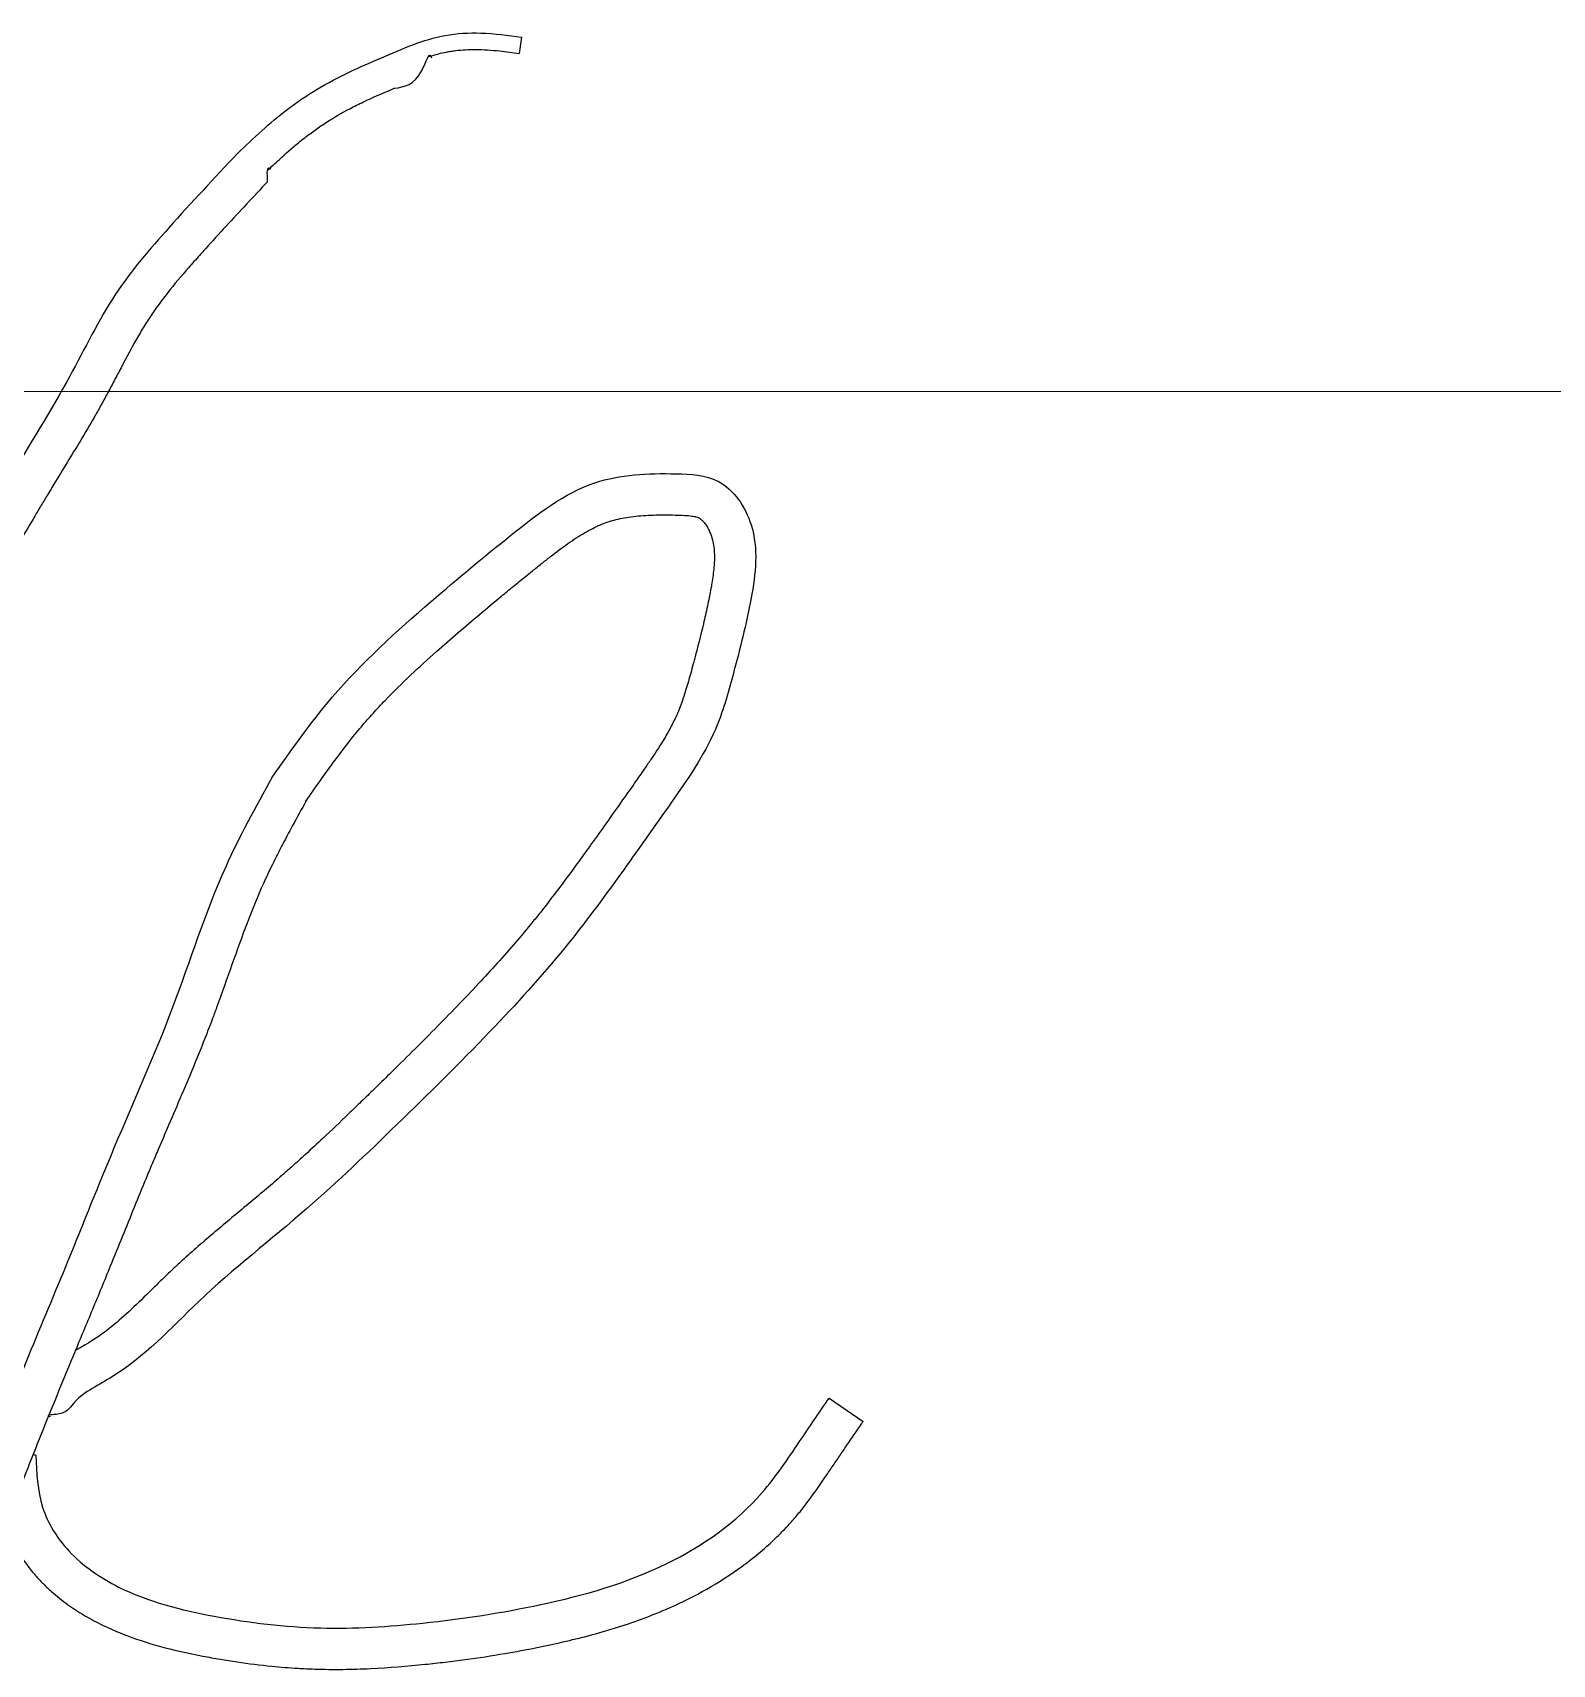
# Model space of a CAD drawing. Header units: millimetres. Extents: x -149347 to 251215, y -2929184 to -2541447.
# Drawn here: x 2236.2 to 2571, y -2632098.9 to -2631739.4 of the extents above; entities that cross this region are included whole.
import ezdxf

# ---------------------------------------------------------------- set-up
doc = ezdxf.new("R2010")
doc.units = ezdxf.units.MM

# ---------------------------------------------------------------- blocks, each defined once
blk = doc.blocks.new('murad imza')
for p, q in [((-191488.07, -593634), (-191489.4, -593643.91)), ((-191301.74, -594458.48), (-191281.08, -594472.56))]:
    blk.add_line(p, q)
for points, knots in [([(-191572.84, -593646.62), (-191560.23, -593641.04), (-191540.95, -593632.51), (-191511.55, -593630.84), (-191496.23, -593632.9), (-191488.07, -593634)], [0, 0, 0, 0, 40.92877, 62.587213, 87.27259, 87.27259, 87.27259, 87.27259]), ([(-191565.07, -593665.04), (-191559.01, -593664.11), (-191549.77, -593662.67), (-191543.8, -593642.09), (-191542.7, -593646.17), (-191542.59, -593646.59)], [0, 0, 0, 0, 19.829908, 30.231896, 31.405544, 31.405544, 31.405544, 31.405544]), ([(-191544.56, -593645.98), (-191544.41, -593645.93), (-191544.27, -593645.89), (-191542.14, -593645.2), (-191540.16, -593644.63), (-191536.64, -593643.72), (-191535.1, -593643.37), (-191532.61, -593642.88), (-191531.67, -593642.71), (-191529.77, -593642.41), (-191528.81, -593642.28), (-191525.92, -593641.92), (-191523.97, -593641.75), (-191519.94, -593641.52), (-191517.86, -593641.47), (-191513.38, -593641.5), (-191511, -593641.6), (-191506.16, -593641.92), (-191503.72, -593642.15), (-191497.37, -593642.84), (-191493.43, -593643.37), (-191489.4, -593643.91)], [27.013327, 27.013327, 27.013327, 27.013327, 27.511845, 27.511845, 34.305791, 34.305791, 39.654247, 39.654247, 42.910579, 42.910579, 46.166912, 46.166912, 52.679577, 52.679577, 59.523012, 59.523012, 67.307138, 67.307138, 75.091265, 75.091265, 87.27259, 87.27259, 87.27259, 87.27259]), ([(-191660.08, -593704.51), (-191650.35, -593695.26), (-191629.99, -593675.91), (-191599.44, -593657.83), (-191579.41, -593649.38), (-191572.84, -593646.62)], [0, 0, 0, 0, 40.195133, 84.063646, 105.43577, 105.43577, 105.43577, 105.43577]), ([(-191641.91, -593714.85), (-191639.48, -593712.54), (-191637.07, -593710.28), (-191630.84, -593704.57), (-191627.04, -593701.21), (-191621.93, -593697), (-191620.64, -593695.96), (-191618.28, -593694.12), (-191617.22, -593693.32), (-191615.07, -593691.72), (-191613.99, -593690.93), (-191610.69, -593688.6), (-191608.45, -593687.09), (-191601.61, -593682.71), (-191596.89, -593679.96), (-191589.33, -593675.96), (-191586.58, -593674.58), (-191578.41, -593670.7), (-191572.71, -593668.27), (-191566.2, -593665.52), (-191565.64, -593665.28), (-191565.07, -593665.04)], [6.083269, 6.083269, 6.083269, 6.083269, 16.279665, 16.279665, 32.559331, 32.559331, 38.064279, 38.064279, 42.560512, 42.560512, 47.056745, 47.056745, 56.049211, 56.049211, 74.034143, 74.034143, 84.09739, 84.09739, 103.590938, 103.590938, 105.43577, 105.43577, 105.43577, 105.43577]), ([(-191660.08, -593704.51), (-191674.02, -593719.37), (-191699.75, -593746.78), (-191736.87, -593789.93), (-191763.01, -593844.65), (-191818.04, -593931.2), (-191875.25, -594041.36), (-191924.32, -594136.99), (-191946.83, -594189.81), (-191966.69, -594227.75), (-191989.29, -594275.26), (-192034.21, -594358.03), (-192067.12, -594430.81), (-192094.8, -594501.45), (-192112.35, -594537.61), (-192130.25, -594573.89), (-192144.61, -594601.74), (-192154.36, -594626.81), (-192165.98, -594647.81), (-192175.03, -594669.76), (-192193.07, -594704.77), (-192239.99, -594808.67), (-192337.96, -594977.64), (-192431.4, -595159.75), (-192479.37, -595303.28), (-192521.46, -595394.57), (-192560.56, -595477.52), (-192595.28, -595571.82), (-192632.99, -595653.37), (-192658.43, -595711.38), (-192668.13, -595733.51)], [0, 0, 0, 0, 61.209489, 112.901587, 169.683449, 242.063884, 420.589524, 541.670683, 564.378799, 592.744669, 670.090213, 722.185505, 875.219608, 909.252114, 949.739404, 995.711667, 1030.687042, 1043.617783, 1076.323214, 1102.500429, 1114.785874, 1194.426364, 1444.28911, 1700.573508, 1806.274597, 1897.584606, 2001.914275, 2081.26237, 2198.816282, 2271.304935, 2271.304935, 2271.304935, 2271.304935]), ([(-191641.85, -593721.62), (-191642.08, -593716.74), (-191642.32, -593711.51), (-191640.26, -593713.8), (-191640.13, -593713.95)], [0, 0, 0, 0, 8.194518, 8.771945, 8.771945, 8.771945, 8.771945]), ([(-191641.85, -593721.62), (-191646.09, -593726.14), (-191650.33, -593730.66), (-191662.97, -593744.18), (-191671.31, -593753.19), (-191680.7, -593763.6), (-191681.89, -593764.92), (-191685.34, -593768.78), (-191687.58, -593771.29), (-191694.14, -593778.81), (-191698.34, -593783.79), (-191704.71, -593791.87), (-191707.05, -593794.97), (-191710.13, -593799.28), (-191710.96, -593800.48), (-191712.6, -593802.89), (-191713.4, -593804.1), (-191715, -593806.57), (-191715.79, -593807.83), (-191718.14, -593811.66), (-191719.69, -593814.28), (-191724.37, -593822.51), (-191727.46, -593828.33), (-191732.01, -593836.97), (-191733.4, -593839.62), (-191736.2, -593844.93), (-191737.61, -593847.58), (-191739.7, -593851.44), (-191740.35, -593852.63), (-191741.66, -593855), (-191742.32, -593856.19), (-191744.29, -593859.72), (-191745.62, -593862.06), (-191749.63, -593869.03), (-191752.33, -593873.62), (-191760.47, -593887.23), (-191765.93, -593896.12), (-191772.84, -593907.47), (-191774.4, -593910.03), (-191777.28, -593914.81), (-191778.61, -593917.04), (-191781.27, -593921.5), (-191782.6, -593923.74), (-191786.56, -593930.47), (-191789.18, -593934.97), (-191796.97, -593948.52), (-191802.1, -593957.61), (-191817.29, -593985.06), (-191827.17, -594003.57), (-191842.49, -594032.77), (-191848, -594043.37), (-191856.11, -594059.05), (-191858.72, -594064.1), (-191866.54, -594079.28), (-191871.74, -594089.37), (-191881.99, -594109.53), (-191887.05, -594119.6), (-191893.9, -594133.57), (-191895.8, -594137.48), (-191901.43, -594149.19), (-191905.1, -594157.02), (-191909.91, -594167.6), (-191911.15, -594170.34), (-191912.94, -594174.38), (-191913.51, -594175.67), (-191914.77, -594178.51), (-191915.45, -594180.09), (-191916.84, -594183.27), (-191917.55, -594184.89), (-191919.69, -594189.78), (-191921.17, -594193.1), (-191923.32, -594197.77), (-191923.93, -594199.07), (-191925.15, -594201.64), (-191925.76, -594202.91), (-191927.61, -594206.69), (-191928.85, -594209.17), (-191931.29, -594214.01), (-191932.5, -594216.38), (-191934.46, -594220.2), (-191935.22, -594221.67), (-191936.58, -594224.32), (-191937.18, -594225.5), (-191938.38, -594227.87), (-191938.99, -594229.06), (-191940.79, -594232.63), (-191941.99, -594235.02), (-191945.58, -594242.2), (-191947.96, -594247.01), (-191955.14, -594261.52), (-191959.94, -594271.28), (-191966.33, -594283.97), (-191967.8, -594286.87), (-191970.81, -594292.77), (-191972.35, -594295.76), (-191975.44, -594301.7), (-191976.99, -594304.66), (-191981.64, -594313.49), (-191984.74, -594319.32), (-191989.73, -594328.74), (-191991.63, -594332.35), (-191995, -594338.78), (-191996.46, -594341.61), (-192000.66, -594349.77), (-192003.37, -594355.11), (-192011.39, -594371.2), (-192016.61, -594382), (-192031.89, -594414.59), (-192041.57, -594436.58), (-192052.14, -594462.01), (-192053.47, -594465.24), (-192055.67, -594470.61), (-192056.54, -594472.75), (-192058.11, -594476.64), (-192058.81, -594478.38), (-192060.22, -594481.89), (-192060.92, -594483.66), (-192063.06, -594488.98), (-192064.5, -594492.57), (-192067.41, -594499.71), (-192068.88, -594503.25), (-192071.15, -594508.55), (-192071.91, -594510.3), (-192073.44, -594513.76), (-192074.21, -594515.49), (-192076.53, -594520.63), (-192078.11, -594524.02), (-192082.28, -594532.86), (-192084.89, -594538.26), (-192088.6, -594545.85), (-192089.7, -594548.09), (-192092.98, -594554.78), (-192095.16, -594559.23), (-192099.02, -594567.03), (-192100.68, -594570.38), (-192103.57, -594576.18), (-192104.79, -594578.62), (-192106.86, -594582.75), (-192107.71, -594584.44), (-192109.44, -594587.87), (-192110.32, -594589.61), (-192112.07, -594593.06), (-192112.94, -594594.77), (-192115.49, -594599.85), (-192117.15, -594603.17), (-192119.67, -594608.42), (-192120.6, -594610.39), (-192122.24, -594613.99), (-192122.97, -594615.64), (-192123.84, -594617.68), (-192124.01, -594618.08), (-192124.35, -594618.89), (-192124.52, -594619.3), (-192125.04, -594620.55), (-192125.4, -594621.42), (-192126.49, -594624.09), (-192127.26, -594625.98), (-192128.37, -594628.63), (-192128.65, -594629.31), (-192129.17, -594630.52), (-192129.41, -594631.07), (-192129.88, -594632.14), (-192130.12, -594632.67), (-192130.83, -594634.25), (-192131.31, -594635.29), (-192132.75, -594638.37), (-192133.72, -594640.37), (-192136.71, -594646.44), (-192138.7, -594650.34), (-192141.25, -594655.44), (-192141.91, -594656.78), (-192142.88, -594658.76), (-192143.2, -594659.43), (-192143.77, -594660.63), (-192144.03, -594661.17), (-192144.54, -594662.27), (-192144.8, -594662.82), (-192145.57, -594664.5), (-192146.09, -594665.65), (-192147.66, -594669.13), (-192148.72, -594671.54), (-192150.55, -594675.63), (-192151.28, -594677.27), (-192152.69, -594680.35), (-192153.35, -594681.79), (-192154.3, -594683.78), (-192154.56, -594684.32), (-192155.08, -594685.4), (-192155.34, -594685.94), (-192156.12, -594687.53), (-192156.64, -594688.57), (-192158.18, -594691.63), (-192159.18, -594693.6), (-192160.45, -594696.1), (-192160.75, -594696.7), (-192161.36, -594697.9), (-192161.66, -594698.5), (-192162.57, -594700.31), (-192163.17, -594701.51), (-192164.97, -594705.14), (-192166.17, -594707.57), (-192169.74, -594714.89), (-192172.1, -594719.81), (-192179.15, -594734.65), (-192183.83, -594744.67), (-192190.49, -594758.72), (-192192.39, -594762.71), (-192196.62, -594771.53), (-192198.97, -594776.34), (-192203.69, -594785.92), (-192206.07, -594790.7), (-192213.26, -594805.01), (-192218.13, -594814.49), (-192232.89, -594842.81), (-192242.96, -594861.51), (-192264.96, -594901.79), (-192276.94, -594923.32), (-192297.44, -594960.31), (-192306, -594975.78), (-192322.91, -595006.78), (-192331.27, -595022.3), (-192355.88, -595069.02), (-192371.66, -595100.34), (-192390.63, -595141.2), (-192394.81, -595150.43), (-192407.04, -595178.2), (-192414.79, -595196.84), (-192423.41, -595219.21), (-192424.77, -595222.79), (-192427.47, -595229.98), (-192428.81, -595233.59), (-192432.82, -595244.47), (-192435.47, -595251.78), (-192440.65, -595266.06), (-192443.17, -595273.04), (-192447.83, -595285.72), (-192449.95, -595291.42), (-192454.17, -595302.54), (-192456.27, -595307.97), (-192459.49, -595316.09), (-192460.57, -595318.77), (-192462.75, -595324.12), (-192463.85, -595326.79), (-192467.19, -595334.76), (-192469.44, -595340.05), (-192476.31, -595355.84), (-192481, -595366.26), (-192491.54, -595389.26), (-192497.4, -595401.8), (-192509.04, -595426.77), (-192514.81, -595439.19), (-192523.64, -595458.68), (-192526.79, -595465.75), (-192532.42, -595478.66), (-192534.91, -595484.48), (-192538.66, -595493.45), (-192539.95, -595496.59), (-192542.52, -595502.89), (-192543.79, -595506.06), (-192547.58, -595515.6), (-192550.09, -595522.02), (-192557.62, -595541.4), (-192562.66, -595554.48), (-192569.15, -595570.53), (-192570.33, -595573.42), (-192572.71, -595579.19), (-192573.91, -595582.07), (-192577.53, -595590.69), (-192579.97, -595596.4), (-192587.37, -595613.49), (-192592.39, -595624.79), (-192601.64, -595645.44), (-192605.87, -595654.8), (-192611.98, -595668.38), (-192613.88, -595672.6), (-192619.56, -595685.28), (-192623.32, -595693.74), (-192630.82, -595710.71), (-192634.55, -595719.2), (-192640.6, -595732.99), (-192642.92, -595738.27), (-192645.24, -595743.55)], [0, 0, 0, 0, 18.638399, 18.638399, 55.915198, 55.915198, 61.352162, 61.352162, 71.711259, 71.711259, 92.429453, 92.429453, 105.303655, 105.303655, 110.244939, 110.244939, 115.250701, 115.250701, 120.256464, 120.256464, 130.267988, 130.267988, 150.832037, 150.832037, 159.763477, 159.763477, 168.485086, 168.485086, 172.37141, 172.37141, 176.257733, 176.257733, 184.03038, 184.03038, 199.575674, 199.575674, 230.666262, 230.666262, 239.754584, 239.754584, 247.690678, 247.690678, 255.626773, 255.626773, 271.498963, 271.498963, 303.243342, 303.243342, 366.7321, 366.7321, 402.692706, 402.692706, 419.772464, 419.772464, 453.93198, 453.93198, 488.091496, 488.091496, 501.313038, 501.313038, 527.756121, 527.756121, 536.987885, 536.987885, 541.326737, 541.326737, 546.555446, 546.555446, 551.784156, 551.784156, 562.241575, 562.241575, 566.221631, 566.221631, 570.201687, 570.201687, 578.161799, 578.161799, 585.980944, 585.980944, 590.971727, 590.971727, 595.02903, 595.02903, 599.086332, 599.086332, 607.200937, 607.200937, 623.430147, 623.430147, 655.888566, 655.888566, 665.50157, 665.50157, 675.387329, 675.387329, 685.273088, 685.273088, 705.044606, 705.044606, 717.407636, 717.407636, 727.137521, 727.137521, 745.422384, 745.422384, 781.992111, 781.992111, 855.131565, 855.131565, 865.753432, 865.753432, 872.779297, 872.779297, 878.494277, 878.494277, 884.209258, 884.209258, 895.639219, 895.639219, 906.743547, 906.743547, 912.1577, 912.1577, 917.571852, 917.571852, 928.400157, 928.400157, 946.052503, 946.052503, 953.524414, 953.524414, 968.312032, 968.312032, 979.457768, 979.457768, 987.575319, 987.575319, 993.179768, 993.179768, 998.9787, 998.9787, 1004.777632, 1004.777632, 1016.375496, 1016.375496, 1023.394626, 1023.394626, 1029.362401, 1029.362401, 1030.83496, 1030.83496, 1032.307518, 1032.307518, 1035.252635, 1035.252635, 1041.142868, 1041.142868, 1043.1002, 1043.1002, 1044.639243, 1044.639243, 1046.178286, 1046.178286, 1049.256373, 1049.256373, 1055.412545, 1055.412545, 1068.41412, 1068.41412, 1073.162022, 1073.162022, 1075.569594, 1075.569594, 1077.561171, 1077.561171, 1079.552747, 1079.552747, 1083.535901, 1083.535901, 1091.502207, 1091.502207, 1096.666917, 1096.666917, 1101.055522, 1101.055522, 1102.682866, 1102.682866, 1104.310211, 1104.310211, 1107.5649, 1107.5649, 1114.074278, 1114.074278, 1116.149848, 1116.149848, 1118.225419, 1118.225419, 1122.376561, 1122.376561, 1130.678844, 1130.678844, 1147.28341, 1147.28341, 1180.492543, 1180.492543, 1193.592416, 1193.592416, 1209.409153, 1209.409153, 1225.225889, 1225.225889, 1256.859362, 1256.859362, 1320.126308, 1320.126308, 1393.844851, 1393.844851, 1447.000995, 1447.000995, 1500.157139, 1500.157139, 1606.469427, 1606.469427, 1637.346859, 1637.346859, 1699.101723, 1699.101723, 1710.818704, 1710.818704, 1722.535685, 1722.535685, 1745.969646, 1745.969646, 1768.107811, 1768.107811, 1786.086504, 1786.086504, 1803.165608, 1803.165608, 1811.611538, 1811.611538, 1820.057468, 1820.057468, 1836.949328, 1836.949328, 1870.733048, 1870.733048, 1912.089579, 1912.089579, 1953.446109, 1953.446109, 1977.03131, 1977.03131, 1996.443452, 1996.443452, 2006.874904, 2006.874904, 2017.306355, 2017.306355, 2038.169259, 2038.169259, 2079.895065, 2079.895065, 2089.088078, 2089.088078, 2098.281091, 2098.281091, 2116.667117, 2116.667117, 2153.43917, 2153.43917, 2184.220461, 2184.220461, 2198.175544, 2198.175544, 2226.085711, 2226.085711, 2253.995877, 2253.995877, 2271.304935, 2271.304935, 2271.304935, 2271.304935]), ([(-191639.26, -594082.67), (-191627.56, -594066.01), (-191599.82, -594026.52), (-191548.06, -593979.73), (-191495.78, -593936.46), (-191448.57, -593899.68), (-191402.77, -593897.83), (-191364.9, -593899.82), (-191342.97, -593932.76), (-191348.26, -593975.45), (-191358.67, -594016.25), (-191370.72, -594059.64), (-191397.69, -594098.32), (-191428.36, -594141.81), (-191463.52, -594189.53), (-191509.38, -594239.71), (-191562.26, -594291.76), (-191620.05, -594347.26), (-191681.78, -594395.01), (-191721.93, -594440.12), (-191758.19, -594457.41), (-191764.03, -594468.89), (-191776.38, -594468.6), (-191773.96, -594469.49), (-191773.61, -594469.62)], [0, 0, 0, 0, 60.967839, 144.523663, 207.134212, 267.165655, 316.570745, 342.426828, 375.507946, 420.02286, 467.623479, 502.961655, 553.920121, 607.371962, 663.176049, 731.402607, 811.09542, 885.687352, 972.049986, 1042.935767, 1070.243925, 1081.428369, 1087.147957, 1088.128829, 1088.128829, 1088.128829, 1088.128829]), ([(-191618.8, -594097.04), (-191612.78, -594088.47), (-191606.88, -594080.08), (-191598.25, -594068.41), (-191595.57, -594064.88), (-191590.28, -594058.12), (-191587.67, -594054.9), (-191583.87, -594050.39), (-191582.72, -594049.05), (-191580.37, -594046.36), (-191579.19, -594045.03), (-191575.59, -594041.04), (-191573.13, -594038.41), (-191565.61, -594030.58), (-191560.4, -594025.44), (-191549.96, -594015.58), (-191544.75, -594010.84), (-191535.19, -594002.37), (-191530.88, -593998.61), (-191517.82, -593987.38), (-191509.09, -593980.03), (-191497.79, -593970.69), (-191495.35, -593968.69), (-191490.54, -593964.77), (-191488.18, -593962.85), (-191484.34, -593959.74), (-191482.87, -593958.55), (-191480.48, -593956.63), (-191479.56, -593955.89), (-191477.72, -593954.42), (-191476.81, -593953.69), (-191474.08, -593951.51), (-191472.28, -593950.08), (-191466.91, -593945.91), (-191463.4, -593943.28), (-191456.51, -593938.44), (-191453.13, -593936.24), (-191446.52, -593932.41), (-191443.3, -593930.77), (-191437.03, -593928.11), (-191434.05, -593927.12), (-191427.48, -593925.47), (-191423.95, -593924.85), (-191416.4, -593923.95), (-191412.39, -593923.68), (-191403.96, -593923.43), (-191399.54, -593923.44), (-191392.91, -593923.59), (-191391.03, -593923.64), (-191387.66, -593923.84), (-191386.18, -593923.98), (-191383.91, -593924.29), (-191383.05, -593924.46), (-191381.7, -593924.8), (-191381.21, -593924.97), (-191380.78, -593925.15), (-191380.69, -593925.19), (-191380.57, -593925.24), (-191380.53, -593925.26), (-191380.41, -593925.33), (-191380.3, -593925.39), (-191379.91, -593925.63), (-191379.55, -593925.89), (-191378.72, -593926.63), (-191378.24, -593927.11), (-191377.25, -593928.27), (-191376.73, -593928.96), (-191375.71, -593930.5), (-191375.21, -593931.35), (-191374.34, -593933.06), (-191373.95, -593933.91), (-191373.34, -593935.43), (-191373.1, -593936.09), (-191372.68, -593937.39), (-191372.49, -593938.04), (-191372.16, -593939.36), (-191372.01, -593940.03), (-191371.62, -593942.1), (-191371.44, -593943.54), (-191371.21, -593946.61), (-191371.16, -593948.22), (-191371.22, -593951.62), (-191371.32, -593953.41), (-191371.76, -593958.28), (-191372.2, -593961.48), (-191372.94, -593965.96), (-191373.14, -593967.08), (-191373.5, -593969.09), (-191373.67, -593969.98), (-191374, -593971.75), (-191374.18, -593972.63), (-191374.7, -593975.29), (-191375.06, -593977.06), (-191376.19, -593982.37), (-191376.99, -593985.91), (-191379.51, -593996.57), (-191381.36, -594003.73), (-191383.54, -594011.93), (-191383.79, -594012.85), (-191384.53, -594015.62), (-191385.02, -594017.45), (-191386.47, -594022.71), (-191387.43, -594026.08), (-191389.01, -594031.19), (-191389.61, -594033.03), (-191390.74, -594036.31), (-191391.27, -594037.77), (-191392.34, -594040.59), (-191392.88, -594041.94), (-191393.7, -594043.86), (-191393.96, -594044.46), (-191394.5, -594045.66), (-191394.77, -594046.26), (-191395.62, -594048.07), (-191396.22, -594049.27), (-191398.08, -594052.91), (-191399.43, -594055.35), (-191403.52, -594062.35), (-191406.5, -594066.95), (-191410.98, -594073.58), (-191412.31, -594075.51), (-191414.62, -594078.83), (-191415.58, -594080.21), (-191417.33, -594082.71), (-191418.12, -594083.84), (-191419.7, -594086.08), (-191420.48, -594087.21), (-191422.84, -594090.57), (-191424.42, -594092.8), (-191429.13, -594099.5), (-191432.27, -594103.94), (-191438.47, -594112.68), (-191441.53, -594116.97), (-191447.18, -594124.86), (-191449.77, -594128.45), (-191454.96, -594135.6), (-191457.55, -594139.15), (-191465.37, -594149.72), (-191470.63, -594156.65), (-191477.69, -594165.58), (-191479.41, -594167.73), (-191484.61, -594174.13), (-191488.15, -594178.36), (-191498.96, -594190.94), (-191506.42, -594199.21), (-191518.4, -594212.04), (-191522.79, -594216.65), (-191531.64, -594225.84), (-191536.11, -594230.42), (-191549.61, -594244.09), (-191558.74, -594253.14), (-191571.07, -594265.22), (-191574.21, -594268.29), (-191579.92, -594273.85), (-191582.5, -594276.35), (-191587.64, -594281.34), (-191590.21, -594283.82), (-191597.91, -594291.24), (-191603.05, -594296.14), (-191611.74, -594304.29), (-191615.29, -594307.58), (-191621.7, -594313.45), (-191624.56, -594316.03), (-191629.28, -594320.24), (-191631.14, -594321.87), (-191634.58, -594324.88), (-191636.17, -594326.25), (-191639.36, -594329), (-191640.97, -594330.37), (-191645.83, -594334.49), (-191649.1, -594337.24), (-191659.02, -594345.51), (-191665.74, -594351.08), (-191679.22, -594362.47), (-191685.97, -594368.29), (-191694.91, -594376.38), (-191697.16, -594378.46), (-191700.5, -594381.6), (-191701.6, -594382.64), (-191703.76, -594384.72), (-191704.83, -594385.75), (-191707.99, -594388.82), (-191710.05, -594390.85), (-191716.25, -594396.94), (-191720.28, -594400.9), (-191728.27, -594408.36), (-191732.24, -594411.87), (-191740.3, -594418.36), (-191744.4, -594421.34), (-191749.09, -594424.29), (-191749.47, -594424.53), (-191750.17, -594424.96), (-191750.49, -594425.15), (-191751.15, -594425.54), (-191751.48, -594425.74), (-191752.52, -594426.36), (-191753.25, -594426.78), (-191755.35, -594428), (-191756.79, -594428.82), (-191758.3, -594429.7)], [0, 0, 0, 0, 31.348047, 31.348047, 45.342017, 45.342017, 58.683981, 58.683981, 64.462435, 64.462435, 70.240889, 70.240889, 81.797797, 81.797797, 104.911614, 104.911614, 126.754969, 126.754969, 144.289011, 144.289011, 179.357095, 179.357095, 188.957255, 188.957255, 198.164349, 198.164349, 203.839497, 203.839497, 207.362753, 207.362753, 210.886009, 210.886009, 217.932521, 217.932521, 232.025544, 232.025544, 246.118568, 246.118568, 260.211591, 260.211591, 274.304615, 274.304615, 288.397638, 288.397638, 302.490662, 302.490662, 316.583685, 316.583685, 322.884167, 322.884167, 329.184649, 329.184649, 334.458202, 334.458202, 339.731755, 339.731755, 341.413852, 341.413852, 342.436165, 342.436165, 344.90062, 344.90062, 350.328909, 350.328909, 355.757197, 355.757197, 361.185486, 361.185486, 366.613774, 366.613774, 371.435555, 371.435555, 375.121859, 375.121859, 378.68061, 378.68061, 382.23936, 382.23936, 389.356861, 389.356861, 396.474362, 396.474362, 403.591862, 403.591862, 415.022412, 415.022412, 418.737554, 418.737554, 421.60952, 421.60952, 424.481486, 424.481486, 430.225417, 430.225417, 441.713279, 441.713279, 464.689004, 464.689004, 467.59148, 467.59148, 473.396433, 473.396433, 484.644438, 484.644438, 491.199435, 491.199435, 496.682218, 496.682218, 502.028559, 502.028559, 504.479807, 504.479807, 506.931055, 506.931055, 511.833551, 511.833551, 521.638544, 521.638544, 539.606895, 539.606895, 546.912984, 546.912984, 552.021094, 552.021094, 556.129782, 556.129782, 560.23847, 560.23847, 568.455847, 568.455847, 584.8906, 584.8906, 600.855143, 600.855143, 614.286942, 614.286942, 627.718741, 627.718741, 654.582338, 654.582338, 663.189588, 663.189588, 680.404089, 680.404089, 714.833089, 714.833089, 734.31202, 734.31202, 753.790951, 753.790951, 792.748813, 792.748813, 805.986606, 805.986606, 816.801121, 816.801121, 827.615637, 827.615637, 849.244667, 849.244667, 864.083449, 864.083449, 875.960759, 875.960759, 883.610443, 883.610443, 890.094944, 890.094944, 896.579446, 896.579446, 909.548449, 909.548449, 935.486456, 935.486456, 961.424462, 961.424462, 970.228419, 970.228419, 974.549717, 974.549717, 978.871015, 978.871015, 987.513611, 987.513611, 1005.298039, 1005.298039, 1023.082467, 1023.082467, 1040.866895, 1040.866895, 1042.442301, 1042.442301, 1043.735125, 1043.735125, 1045.027949, 1045.027949, 1047.613597, 1047.613597, 1052.157064, 1052.157064, 1052.157064, 1052.157064]), ([(-191639.26, -594082.67), (-191649.09, -594100.42), (-191673.74, -594144.92), (-191697.73, -594222.93), (-191733.11, -594301.06), (-191761.05, -594371.74), (-191792.09, -594445.27), (-191818.23, -594511.09), (-191837.4, -594562.03), (-191846.63, -594589.24), (-191855.8, -594613.49), (-191879.81, -594668.36), (-191897.76, -594746.15), (-191929.73, -594828.46), (-191942.03, -594876.85), (-191947.39, -594897.92)], [0, 0, 0, 0, 60.740079, 152.30541, 243.604674, 317.942973, 380.282155, 483.046027, 530.386649, 543.523354, 569.248148, 608.155064, 722.985602, 807.485064, 872.649429, 872.649429, 872.649429, 872.649429]), ([(-191617.39, -594094.78), (-191620.22, -594099.9), (-191623.03, -594104.96), (-191628.16, -594114.37), (-191630.49, -594118.73), (-191634.88, -594127.1), (-191636.93, -594131.13), (-191640.81, -594139.03), (-191642.64, -594142.9), (-191647.86, -594154.5), (-191651.11, -594162.49), (-191657.39, -594178.89), (-191660.41, -594187.3), (-191666.48, -594204.41), (-191669.53, -594213.11), (-191673.6, -594224.25), (-191674.47, -594226.6), (-191676.09, -594230.92), (-191676.84, -594232.87), (-191678.33, -594236.77), (-191679.09, -594238.71), (-191681.36, -594244.51), (-191682.91, -594248.35), (-191687.58, -594259.81), (-191690.76, -594267.37), (-191696.58, -594281.03), (-191699.22, -594287.15), (-191703.95, -594298.15), (-191706.05, -594303.04), (-191709.37, -594310.83), (-191710.6, -594313.73), (-191713.05, -594319.54), (-191714.26, -594322.46), (-191717.89, -594331.22), (-191720.29, -594337.09), (-191727.49, -594354.76), (-191732.26, -594366.64), (-191738.91, -594382.95), (-191740.71, -594387.36), (-191744.33, -594396.13), (-191746.14, -594400.51), (-191751.59, -594413.61), (-191755.23, -594422.31), (-191762.05, -594438.75), (-191765.25, -594446.48), (-191771.59, -594461.98), (-191774.73, -594469.74), (-191784.09, -594493.06), (-191790.23, -594508.65), (-191797.74, -594528.08), (-191799.21, -594531.89), (-191802.26, -594539.85), (-191803.84, -594543.98), (-191806.96, -594552.23), (-191808.5, -594556.35), (-191810.95, -594562.96), (-191811.86, -594565.46), (-191813.5, -594569.98), (-191814.23, -594572), (-191815.65, -594576.01), (-191816.35, -594577.99), (-191817.37, -594580.9), (-191817.69, -594581.83), (-191818.34, -594583.71), (-191818.66, -594584.66), (-191819.65, -594587.53), (-191820.32, -594589.47), (-191821.46, -594592.74), (-191821.92, -594594.05), (-191822.85, -594596.66), (-191823.32, -594597.97), (-191824.74, -594601.87), (-191825.7, -594604.47), (-191827.62, -594609.54), (-191828.58, -594612.01), (-191830.16, -594616.02), (-191830.78, -594617.57), (-191832.02, -594620.66), (-191832.64, -594622.19), (-191834.51, -594626.76), (-191835.76, -594629.76), (-191839.46, -594638.66), (-191841.86, -594644.44), (-191844.71, -594651.65), (-191845.31, -594653.18), (-191846.47, -594656.24), (-191847.05, -594657.78), (-191848.75, -594662.41), (-191849.85, -594665.52), (-191853.09, -594674.94), (-191855.14, -594681.32), (-191860.82, -594699.76), (-191864.3, -594712.03), (-191871.43, -594736.97), (-191875.08, -594749.63), (-191880.79, -594767.49), (-191882.47, -594772.55), (-191885.87, -594782.59), (-191887.6, -594787.56), (-191892.78, -594802.35), (-191896.23, -594812.05), (-191900.77, -594825.33), (-191902, -594828.98), (-191903.99, -594835.05), (-191904.77, -594837.47), (-191906.16, -594841.86), (-191906.77, -594843.82), (-191907.98, -594847.77), (-191908.57, -594849.76), (-191910.33, -594855.72), (-191911.48, -594859.73), (-191914.84, -594871.83), (-191916.99, -594879.99), (-191920.47, -594893.49), (-191921.81, -594898.77), (-191923.16, -594904.08)], [0, 0, 0, 0, 17.504037, 17.504037, 32.738315, 32.738315, 46.943294, 46.943294, 60.631815, 60.631815, 88.008858, 88.008858, 115.3859, 115.3859, 142.762943, 142.762943, 150.093734, 150.093734, 156.145844, 156.145844, 162.197953, 162.197953, 174.302171, 174.302171, 198.510608, 198.510608, 218.408614, 218.408614, 234.46847, 234.46847, 244.06353, 244.06353, 253.658591, 253.658591, 272.848713, 272.848713, 311.228955, 311.228955, 325.372927, 325.372927, 339.516899, 339.516899, 367.804843, 367.804843, 393.088801, 393.088801, 418.372758, 418.372758, 468.940673, 468.940673, 481.268371, 481.268371, 494.647075, 494.647075, 508.025779, 508.025779, 516.158269, 516.158269, 522.765929, 522.765929, 529.229621, 529.229621, 532.263607, 532.263607, 535.297593, 535.297593, 541.365566, 541.365566, 545.350513, 545.350513, 549.33546, 549.33546, 557.305353, 557.305353, 564.936468, 564.936468, 569.74506, 569.74506, 574.553652, 574.553652, 584.170836, 584.170836, 603.405203, 603.405203, 608.636105, 608.636105, 613.867007, 613.867007, 624.328811, 624.328811, 645.252418, 645.252418, 683.974716, 683.974716, 722.697015, 722.697015, 738.237565, 738.237565, 753.778116, 753.778116, 784.859218, 784.859218, 796.726677, 796.726677, 804.643505, 804.643505, 811.091561, 811.091561, 817.539616, 817.539616, 830.435728, 830.435728, 856.227951, 856.227951, 872.649429, 872.649429, 872.649429, 872.649429]), ([(-191782.21, -594493.09), (-191781.77, -594503.8), (-191780.89, -594524.98), (-191762.39, -594554.38), (-191726.15, -594578.91), (-191672.9, -594592.2), (-191610.76, -594599.61), (-191544.22, -594595.37), (-191473.52, -594584.57), (-191400.95, -594563.98), (-191347.29, -594526.26), (-191320.9, -594486.6), (-191307.76, -594467.31), (-191301.74, -594458.48)], [0, 0, 0, 0, 31.70017, 62.678179, 99.883687, 160.418253, 225.191684, 287.27847, 359.619763, 439.754475, 511.913915, 549.895196, 581.993107, 581.993107, 581.993107, 581.993107]), ([(-191800.7, -594535.77), (-191800.6, -594536.04), (-191800.49, -594536.32), (-191798.8, -594540.76), (-191796.91, -594544.75), (-191792.67, -594552.33), (-191790.32, -594555.94), (-191785.91, -594561.86), (-191783.95, -594564.26), (-191780.46, -594568.18), (-191778.96, -594569.75), (-191775.92, -594572.78), (-191774.36, -594574.24), (-191769.61, -594578.46), (-191766.34, -594581.05), (-191758.23, -594586.88), (-191753.32, -594589.91), (-191744.86, -594594.52), (-191741.33, -594596.27), (-191734.22, -594599.5), (-191730.65, -594600.98), (-191719.34, -594605.28), (-191711.57, -594607.67), (-191696.17, -594611.69), (-191688.52, -594613.34), (-191679.28, -594615.1), (-191677.56, -594615.42), (-191674.11, -594616.04), (-191672.38, -594616.35), (-191667.19, -594617.23), (-191663.72, -594617.78), (-191653.29, -594619.32), (-191646.3, -594620.19), (-191634, -594621.4), (-191628.72, -594621.83), (-191620.04, -594622.34), (-191616.66, -594622.5), (-191610.44, -594622.71), (-191607.6, -594622.77), (-191601.94, -594622.83), (-191599.12, -594622.83), (-191590.66, -594622.74), (-191585.05, -594622.57), (-191568.29, -594621.77), (-191557.24, -594620.86), (-191542.29, -594619.32), (-191538.27, -594618.87), (-191530.22, -594617.92), (-191526.2, -594617.41), (-191514.14, -594615.77), (-191506.11, -594614.55), (-191491.66, -594612.08), (-191485.23, -594610.89), (-191473.54, -594608.53), (-191468.29, -594607.41), (-191457.72, -594604.99), (-191452.42, -594603.7), (-191436.5, -594599.48), (-191425.86, -594596.23), (-191409.51, -594590.22), (-191403.76, -594587.91), (-191390.53, -594582.04), (-191383.09, -594578.32), (-191368.54, -594570.04), (-191361.43, -594565.49), (-191347.72, -594555.49), (-191341.13, -594550.05), (-191332.81, -594542.14), (-191330.75, -594540.09), (-191327.37, -594536.55), (-191326.02, -594535.09), (-191323.77, -594532.56), (-191322.85, -594531.51), (-191321.06, -594529.41), (-191320.19, -594528.35), (-191317.61, -594525.19), (-191315.97, -594523.07), (-191310.74, -594516.13), (-191307.4, -594511.34), (-191302.73, -594504.48), (-191301.27, -594502.31), (-191299.1, -594499.09), (-191298.36, -594498), (-191296.89, -594495.82), (-191296.15, -594494.73), (-191293.94, -594491.46), (-191292.46, -594489.27), (-191288.01, -594482.73), (-191285.04, -594478.36), (-191281.73, -594473.51), (-191281.4, -594473.04), (-191281.08, -594472.56)], [34.436281, 34.436281, 34.436281, 34.436281, 35.064112, 35.064112, 44.602072, 44.602072, 54.140031, 54.140031, 61.125012, 61.125012, 66.067982, 66.067982, 71.010952, 71.010952, 80.896891, 80.896891, 95.013257, 95.013257, 105.010018, 105.010018, 115.006779, 115.006779, 136.626431, 136.626431, 158.246083, 158.246083, 163.225975, 163.225975, 168.205868, 168.205868, 178.165654, 178.165654, 198.085225, 198.085225, 213.029988, 213.029988, 222.523118, 222.523118, 230.477931, 230.477931, 238.432744, 238.432744, 254.342369, 254.342369, 286.16162, 286.16162, 297.912021, 297.912021, 309.662422, 309.662422, 333.163223, 333.163223, 352.029835, 352.029835, 367.513819, 367.513819, 382.997804, 382.997804, 413.965773, 413.965773, 430.891576, 430.891576, 453.123587, 453.123587, 475.355599, 475.355599, 497.58761, 497.58761, 505.07918, 505.07918, 510.200633, 510.200633, 513.765521, 513.765521, 517.330409, 517.330409, 524.460185, 524.460185, 540.778155, 540.778155, 548.461511, 548.461511, 552.436374, 552.436374, 556.411237, 556.411237, 564.360963, 564.360963, 580.260415, 580.260415, 581.993107, 581.993107, 581.993107, 581.993107]), ([(-191783.82, -594492.47), (-191783.65, -594492.54), (-191783.5, -594492.6), (-191783.16, -594492.74), (-191782.98, -594492.8), (-191782.53, -594492.97), (-191782.34, -594493.04), (-191782.21, -594493.09)], [1087.5018981, 1087.5018981, 1087.5018981, 1087.5018981, 1087.6116222, 1087.6116222, 1087.7893568, 1087.7893568, 1088.1288286, 1088.1288286, 1088.1288286, 1088.1288286])]:
    blk.add_open_spline(points, degree=3, knots=knots)
blk = doc.blocks.new('mekteb')
at = {"linetype": 'Continuous', "lineweight": 15}
blk.add_line((120843.36, -1846866.45), (127343.3, -1846866.45), dxfattribs=at)
at = {"xscale": 0.4297753648535472, "yscale": 0.4297753648535472, "zscale": 0.4297753648535472}
blk.add_blockref('murad imza', (208268.5, -1591644.89), dxfattribs=at)

msp = doc.modelspace()

# ---------------------------------------------------------------- block references
at = {"lineweight": 15, "xscale": 0.8461818227046578, "yscale": 0.8461818227046578, "zscale": 0.8461818227046578}
msp.add_blockref('mekteb', (-104251.00934, -1069033.67533), dxfattribs=at)

doc.saveas('drawing.dxf')
